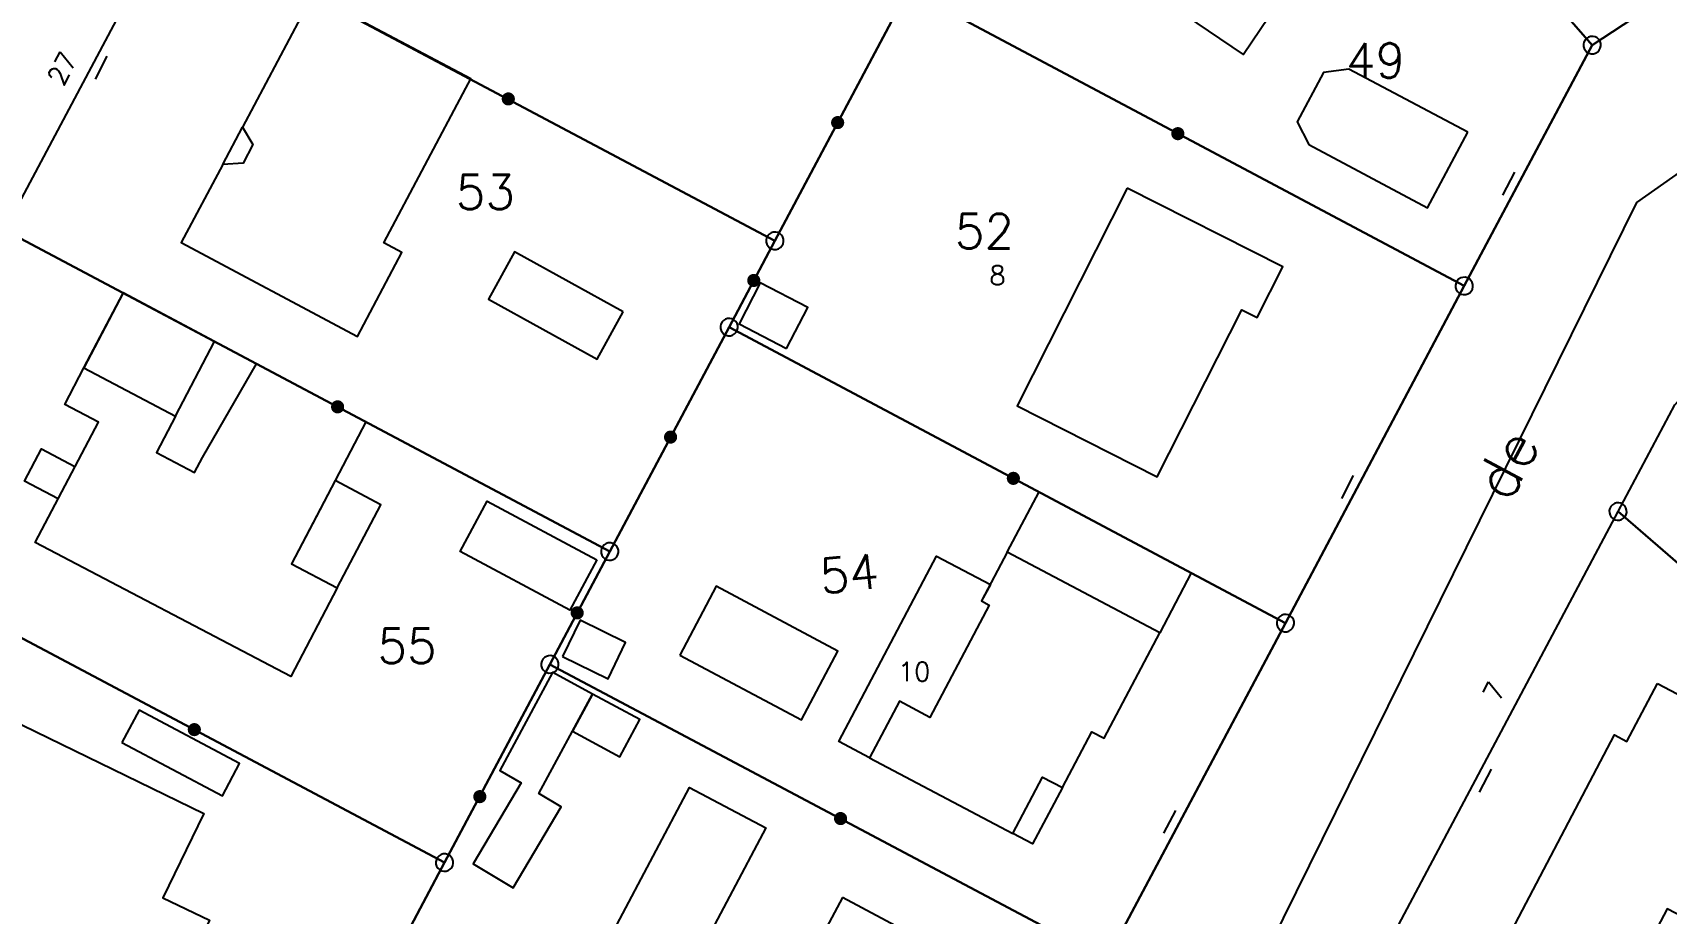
# Model space of a CAD drawing. Header units: metres. Extents: x 394605 to 1395358, y 4171135 to 6406139.
# Drawn here: x 1394526.7 to 1394621.4, y 4172401.5 to 4172452.5 of the extents above; entities that cross this region are included whole.
import ezdxf

# ---------------------------------------------------------------- set-up
doc = ezdxf.new("R2010")
doc.units = ezdxf.units.M
doc.header["$LTSCALE"] = 2
doc.layers.add('T-SECTION AH', color=3, linetype='Continuous')
doc.styles.get("Standard").update_dxf_attribs({"font": 'txt.shx'})

# ---------------------------------------------------------------- blocks, each defined once
blk = doc.blocks.new('BORLIPRO')
blk.add_lwpolyline([(-0.07, 0.5), (-0.19, 0.47), (-0.31, 0.4), (-0.4, 0.31), (-0.47, 0.19), (-0.5, 0.07), (-0.5, -0.07), (-0.47, -0.19), (-0.4, -0.31), (-0.31, -0.4), (-0.19, -0.47), (-0.07, -0.5), (0.07, -0.5), (0.19, -0.47), (0.31, -0.4), (0.4, -0.31), (0.47, -0.19), (0.5, -0.07), (0.5, 0.07), (0.47, 0.19), (0.4, 0.31), (0.31, 0.4), (0.19, 0.47), (0.07, 0.5)], close=True)
blk = doc.blocks.new('CLOTMI')
at = {"const_width": 0.38}
blk.add_lwpolyline([(-0.19, 0, 1), (0.19, 0, 1)], format="xyb", close=True, dxfattribs=at)
blk = doc.blocks.new('MURNOMI')
blk.add_line((-0.75, 0.5), (0.75, 0.5))

msp = doc.modelspace()

# ---------------------------------------------------------------- linework, layer by layer
at = {"layer": 'T-SECTION AH', "color": 45, "flags": 128}
for points in [[(1394555.21, 4172280.23), (1394578.86, 4172301.13), (1394566.58, 4172335.19), (1394619.66, 4172442.66), (1394661.75, 4172472.29), (1394702.96, 4172500.62), (1394782.51, 4172562.02), (1394829.47, 4172488.07), (1394821.39, 4172471.47), (1394773.5, 4172430.64), (1394751.69, 4172417.36), (1394704.68, 4172404.96), (1394678.28, 4172396.04), (1394663.62, 4172383.86), (1394649.83, 4172367.03), (1394636.71, 4172348.02), (1394606.35, 4172317.86), (1394584.46, 4172305.83)], [(1394635.93, 4172335.82), (1394620.57, 4172320.46), (1394606.48, 4172306.97), (1394588.63, 4172296.72), (1394570.16, 4172286.58), (1394555.38, 4172273.11), (1394551.25, 4172282.89), (1394551.25, 4172282.89), (1394566.79, 4172297.02), (1394557.57, 4172327.68), (1394562.56, 4172349.16), (1394568.19, 4172359.75), (1394578.56, 4172379.27), (1394588.93, 4172398.79), (1394599.3, 4172418.3), (1394609.66, 4172437.82), (1394617.07, 4172451.77), (1394633.79, 4172462.75)], [(1394537.74, 4172444.86), (1394538.89, 4172447.02)], [(1394529.68, 4172433.07), (1394531.96, 4172437.41)], [(1394535, 4172430.29), (1394537.26, 4172434.6)], [(1394624.81, 4172344.33), (1394619.25, 4172339.13), (1394600.51, 4172321.64), (1394578.34, 4172334.36), (1394578.34, 4172334.36), (1394583.88, 4172359.43), (1394600.58, 4172390.89), (1394618.57, 4172424.76), (1394621.86, 4172430.93)], [(1394528.2, 4172425.5), (1394526.26, 4172426.52), (1394527.23, 4172428.39), (1394529.17, 4172427.36)], [(1394586.38, 4172408.77), (1394584.65, 4172405.51), (1394583.5, 4172406.12)]]:
    msp.add_lwpolyline(points, dxfattribs=at)
for points in [[(1394613.75, 4172493.26), (1394633.79, 4172462.75), (1394617.07, 4172451.77), (1394593.91, 4172478.25), (1394601.4, 4172485.15), (1394613.75, 4172493.26)], [(1394617.07, 4172451.77), (1394609.66, 4172437.82), (1394577.44, 4172454.96), (1394579.29, 4172458.45), (1394585.91, 4172470.9), (1394587.74, 4172472.59), (1394593.91, 4172478.25), (1394617.07, 4172451.77)], [(1394544.4, 4172476.97), (1394579.29, 4172458.45), (1394577.44, 4172454.96), (1394569.72, 4172440.44), (1394534.68, 4172459.05), (1394544.4, 4172476.97)], [(1394598.52, 4172472.99), (1394604.26, 4172466.42), (1394602.65, 4172464.05), (1394600.13, 4172460.34), (1394602.11, 4172458.99), (1394596.87, 4172451.23), (1394589.47, 4172456.25), (1394594.72, 4172463.99), (1394593.15, 4172465.06), (1394598.52, 4172472.99)], [(1394534.68, 4172459.05), (1394569.72, 4172440.44), (1394567.07, 4172435.44), (1394560.16, 4172422.44), (1394525.11, 4172441.06), (1394534.68, 4172459.05)], [(1394569.72, 4172440.44), (1394577.44, 4172454.96), (1394609.66, 4172437.82), (1394599.3, 4172418.3), (1394567.07, 4172435.44), (1394569.72, 4172440.44)], [(1394542.94, 4172454.67), (1394538.89, 4172447.02), (1394539.48, 4172446.01), (1394538.92, 4172444.94), (1394537.74, 4172444.86), (1394535.33, 4172440.33), (1394545.54, 4172434.9), (1394548.12, 4172439.75), (1394547.06, 4172440.31), (1394551.82, 4172449.27), (1394552.1, 4172449.81), (1394542.94, 4172454.67)], [(1394609.86, 4172446.72), (1394602.97, 4172450.38), (1394601.51, 4172450.19), (1394599.99, 4172447.32), (1394600.65, 4172446.01), (1394607.54, 4172442.35), (1394609.86, 4172446.72)], [(1394634.25, 4172411.19), (1394618.57, 4172424.76), (1394621.86, 4172430.93), (1394634.55, 4172444.86), (1394643.16, 4172450.53), (1394657.28, 4172429.03), (1394634.25, 4172411.19)], [(1394590.14, 4172443.49), (1394583.76, 4172430.87), (1394591.87, 4172426.77), (1394596.77, 4172436.44), (1394597.66, 4172436), (1394599.15, 4172438.93), (1394590.14, 4172443.49)], [(1394550.59, 4172404.43), (1394515.54, 4172423.03), (1394525.11, 4172441.06), (1394560.16, 4172422.44), (1394556.69, 4172415.91), (1394550.59, 4172404.43)], [(1394560.94, 4172436.32), (1394554.63, 4172439.79), (1394553.13, 4172437.06), (1394559.43, 4172433.59), (1394560.94, 4172436.32)], [(1394570.4, 4172434.2), (1394571.63, 4172436.58), (1394568.88, 4172438), (1394567.65, 4172435.62), (1394570.4, 4172434.2)], [(1394537.26, 4172434.6), (1394531.96, 4172437.42), (1394529.68, 4172433.08), (1394535, 4172430.29), (1394537.26, 4172434.6)], [(1394588.93, 4172398.79), (1394556.69, 4172415.91), (1394560.16, 4172422.44), (1394567.07, 4172435.44), (1394599.3, 4172418.3), (1394588.93, 4172398.79)], [(1394529.68, 4172433.08), (1394535, 4172430.29), (1394533.89, 4172428.17), (1394536.1, 4172427.01), (1394536.57, 4172427.89), (1394539.69, 4172433.31), (1394546.03, 4172429.95), (1394543.14, 4172424.45), (1394541.71, 4172421.73), (1394544.36, 4172420.34), (1394541.68, 4172415.2), (1394526.86, 4172422.96), (1394530.53, 4172429.93), (1394528.58, 4172430.96), (1394529.68, 4172433.08)], [(1394544.24, 4172426.55), (1394541.71, 4172421.73), (1394544.36, 4172420.34), (1394546.89, 4172425.15), (1394544.24, 4172426.55)], [(1394559.4, 4172421.97), (1394557.84, 4172419.05), (1394551.49, 4172422.44), (1394553.05, 4172425.36), (1394559.4, 4172421.97)], [(1394583.19, 4172422.4), (1394585.03, 4172425.89), (1394593.84, 4172421.2), (1394592.02, 4172417.74), (1394583.19, 4172422.4)], [(1394618.57, 4172424.76), (1394634.25, 4172411.19), (1394637.28, 4172408.57), (1394619.13, 4172381.05), (1394600.58, 4172390.89), (1394618.57, 4172424.76)], [(1394515.54, 4172423.03), (1394550.59, 4172404.43), (1394546.33, 4172396.4), (1394541.02, 4172386.42), (1394506, 4172405.07), (1394515.54, 4172423.03)], [(1394575.2, 4172410.5), (1394573.42, 4172411.44), (1394579.08, 4172422.18), (1394582.21, 4172420.54), (1394581.7, 4172419.58), (1394582.13, 4172419.34), (1394578.7, 4172412.84), (1394576.94, 4172413.78), (1394575.2, 4172410.5)], [(1394583.19, 4172422.4), (1394581.7, 4172419.58), (1394582.13, 4172419.34), (1394578.7, 4172412.84), (1394576.94, 4172413.78), (1394575.2, 4172410.5), (1394583.5, 4172406.12), (1394585.23, 4172409.38), (1394586.38, 4172408.77), (1394588.09, 4172412.01), (1394588.8, 4172411.63), (1394592.02, 4172417.74), (1394583.19, 4172422.4)], [(1394564.21, 4172416.45), (1394571.27, 4172412.7), (1394573.38, 4172416.68), (1394566.32, 4172420.43), (1394564.21, 4172416.45)], [(1394557.41, 4172416.36), (1394560.06, 4172415.07), (1394561.07, 4172417.17), (1394558.44, 4172418.46), (1394557.41, 4172416.36)], [(1394556.69, 4172415.91), (1394588.93, 4172398.79), (1394578.56, 4172379.27), (1394546.33, 4172396.4), (1394550.59, 4172404.43), (1394556.69, 4172415.91)], [(1394559.15, 4172414.19), (1394556.85, 4172415.43), (1394556.84, 4172415.44), (1394553.78, 4172409.77), (1394555.02, 4172409.04), (1394552.24, 4172404.35), (1394554.57, 4172402.97), (1394557.35, 4172407.66), (1394556.04, 4172408.43), (1394559.15, 4172414.19)], [(1394559.15, 4172414.19), (1394557.99, 4172412.05), (1394560.74, 4172410.56), (1394561.9, 4172412.71), (1394559.15, 4172414.19)], [(1394620.85, 4172414.81), (1394627.91, 4172411.1), (1394626.14, 4172407.74), (1394629.42, 4172406.02), (1394625.94, 4172399.39), (1394621.42, 4172401.76), (1394617.93, 4172395.12), (1394617.67, 4172395.26), (1394616.74, 4172393.49), (1394614.98, 4172392.94), (1394611.28, 4172394.89), (1394610.74, 4172396.65), (1394611.67, 4172398.42), (1394611.4, 4172398.55), (1394618.37, 4172411.82), (1394619.08, 4172411.45), (1394620.85, 4172414.81)], [(1394524.6, 4172413.13), (1394536.64, 4172407.28), (1394534.27, 4172402.39), (1394536.96, 4172401.09), (1394534.14, 4172395.26), (1394522.82, 4172400.76), (1394526.05, 4172407.43), (1394522.63, 4172409.09), (1394524.6, 4172413.13)], [(1394531.89, 4172411.38), (1394537.72, 4172408.29), (1394538.7, 4172410.16), (1394532.89, 4172413.26), (1394531.89, 4172411.38)], [(1394560.56, 4172400.83), (1394564.78, 4172408.78), (1394569.2, 4172406.44), (1394564.98, 4172398.49), (1394560.56, 4172400.83)], [(1394573.64, 4172402.4), (1394570.25, 4172396.03), (1394566.89, 4172397.82), (1394563.84, 4172392.07), (1394566.05, 4172390.89), (1394563.99, 4172387.01), (1394572.45, 4172382.52), (1394580.95, 4172398.51), (1394573.64, 4172402.4)]]:
    msp.add_lwpolyline(points, close=True, dxfattribs=at)

# ---------------------------------------------------------------- block references
at = {"layer": 'T-SECTION AH', "color": 45}
for name, p, rotation in [('BORLIPRO', (1394617.07, 4172451.77), 31.8), ('MURNOMI', (1394530.24, 4172450.7), 242.5), ('CLOTMI', (1394554.28, 4172448.65), 152.5), ('CLOTMI', (1394573.36, 4172447.28), 62.50000000000001), ('CLOTMI', (1394593.07, 4172446.64), 152.5), ('MURNOMI', (1394612.69, 4172443.51), 62.50000000000001), ('BORLIPRO', (1394569.72, 4172440.44), 31.8), ('CLOTMI', (1394568.5, 4172438.14), 62.50000000000001), ('BORLIPRO', (1394609.66, 4172437.82), 31.8), ('BORLIPRO', (1394567.07, 4172435.44), 31.8), ('CLOTMI', (1394544.39, 4172430.82), 152.5), ('CLOTMI', (1394563.68, 4172429.07), 242.5), ('CLOTMI', (1394583.54, 4172426.68), 152.5), ('MURNOMI', (1394603.35, 4172425.94), 62.50000000000001), ('BORLIPRO', (1394618.57, 4172424.76), 31.8), ('BORLIPRO', (1394560.16, 4172422.44), 31.8), ('CLOTMI', (1394558.27, 4172418.89), 62.50000000000001), ('BORLIPRO', (1394599.3, 4172418.3), 31.8), ('BORLIPRO', (1394556.69, 4172415.91), 31.8), ('CLOTMI', (1394536.09, 4172412.13), 152.5), ('MURNOMI', (1394610.43, 4172409.41), 242.5), ('CLOTMI', (1394552.63, 4172408.25), 242.5), ('CLOTMI', (1394573.53, 4172406.98), 152.5), ('MURNOMI', (1394593.05, 4172406.56), 62.50000000000001), ('BORLIPRO', (1394550.59, 4172404.43), 31.8)]:
    msp.add_blockref(name, p, dxfattribs=dict(at, rotation=rotation))

# ---------------------------------------------------------------- texts
for s, height, p in [('49', 2, (1394602.81, 4172449.88)), ('53', 2, (1394551.24, 4172442.26)), ('52', 2, (1394580.15, 4172439.99)), ('8', 1.1, (1394582.15, 4172437.89)), ('55', 2, (1394546.7, 4172415.98)), ('10', 1.1, (1394576.85, 4172414.94))]:
    msp.add_text(s, height=height, dxfattribs=at).set_placement(p)
for s, height, rotation, p in [('27', 1.1, 62.5, (1394528.49, 4172449.33)), ('de', 2.5, 61.9, (1394612.26, 4172425.18)), ('54', 2, 5.7, (1394572.42, 4172420)), ('7', 1.1, 62.5, (1394611.67, 4172413.67))]:
    msp.add_text(s, height=height, rotation=rotation, dxfattribs=at).set_placement(p)

doc.saveas('drawing.dxf')
